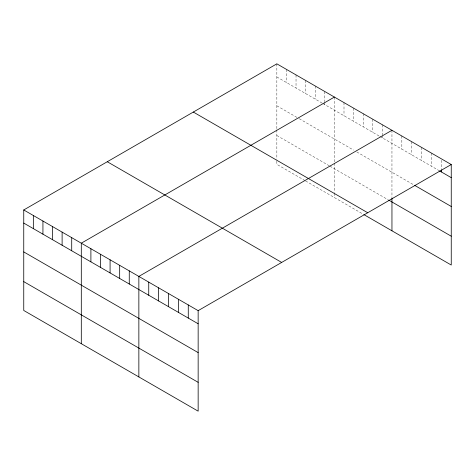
<?xml version="1.0" encoding="UTF-8"?>
<svg xmlns="http://www.w3.org/2000/svg" width="475" height="475" viewBox="0 0 475 475"><rect width="100%" height="100%" fill="white"/><g stroke="black" fill="none" stroke-linecap="round" stroke-linejoin="round"><path stroke-width="0.36" stroke-dasharray="2.38 1.78" d="M276.848 76.956L322.252 103.17M322.887 103.538L379.163 136.028M379.804 136.396L438.894 170.513M276.848 105.794L298.591 118.352M299.226 118.72L353.584 150.1M356.784 151.947L413.571 184.733M276.848 135.512L329.282 165.787M329.923 166.155L388.117 199.749M304.986 180.595L276.848 164.35L276.848 160.022M305.627 180.963L363.179 214.189M441.37 160.277L441.37 169.029M431.484 153.116L431.484 166.238M421.604 147.41L421.604 160.532M411.718 141.704L411.718 154.826M401.838 135.998L401.838 149.12M391.952 130.292L391.952 197.719M382.363 124.753L382.363 134.959M382.363 135.69L382.363 137.875M372.768 119.213L372.768 132.335M363.179 113.679L363.179 126.801M353.584 108.14L353.584 121.262M343.995 102.6L343.995 115.722M334.4 97.066L334.4 162.373M334.4 163.079L334.4 192.529M334.4 193.254L334.4 197.576M324.811 91.527L324.811 101.733M324.811 102.457L324.811 104.648M315.216 85.987L315.216 99.109M305.627 80.447L305.627 93.569M296.032 74.913L296.032 88.035M286.437 69.374L286.437 82.496M276.848 63.834L276.848 129.141M276.848 129.847L276.848 159.303"/><path stroke-width="0.71" d="M451.25 164.528L198.152 310.65L198.152 411.166L23.75 310.472L23.75 209.962L276.848 63.834L451.25 164.528L451.25 265.038L363.814 214.558M334.4 97.066L81.302 243.188L81.302 343.704M391.952 130.292L138.854 276.414L138.854 376.93M439.512 170.869L451.25 177.65M414.806 185.446L451.25 206.488M388.758 200.118L451.25 236.2M193.325 112.058L367.727 212.747M107.273 161.737L281.675 262.432M23.75 209.962L198.152 310.65M23.75 223.084L198.152 323.772M23.75 251.922L198.152 352.61M23.75 281.633L198.152 382.327M441.37 169.753L441.37 171.944M391.952 198.425L391.952 230.803M188.272 304.944L188.272 318.066M178.386 299.238L178.386 312.36M168.506 293.532L168.506 306.654M158.62 287.826L158.62 300.948M148.74 282.12L148.74 295.242M129.265 270.881L129.265 283.997M119.67 265.341L119.67 278.463M110.081 259.801L110.081 272.923M100.486 254.262L100.486 267.383M90.897 248.728L90.897 261.85M71.713 237.648L71.713 250.77M62.118 232.115L62.118 245.237M52.529 226.575L52.529 239.697M42.934 221.035L42.934 234.157M33.345 215.496L33.345 228.618"/></g></svg>
